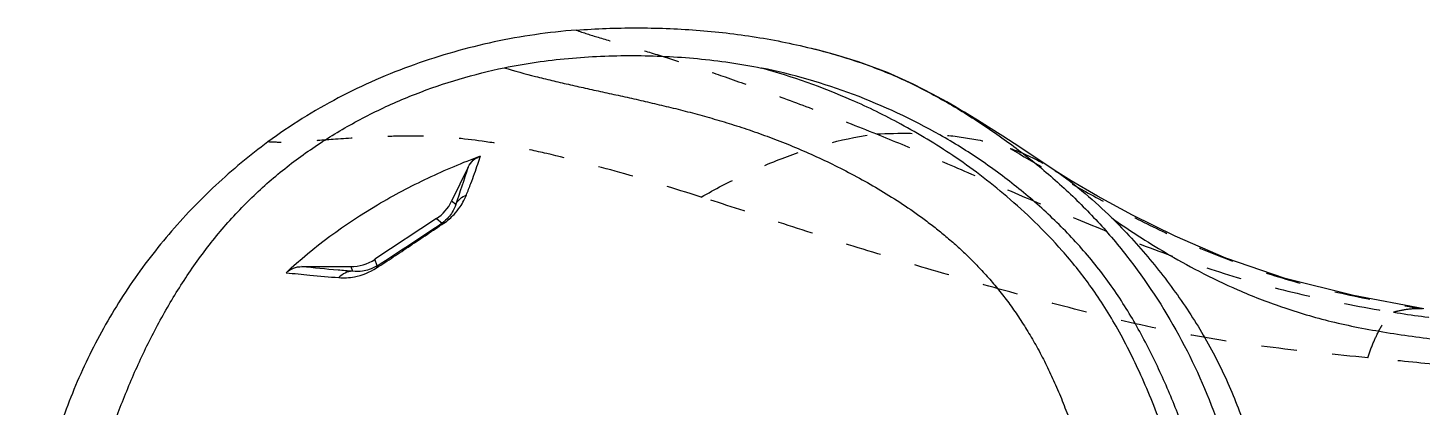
# Model space of a CAD drawing. Header units: millimetres. Extents: x 4 to 4769, y -754 to 1427.
# Drawn here: x 368.7 to 432.6, y 63.2 to 80.5 of the extents above; entities that cross this region are included whole.
import ezdxf

# ---------------------------------------------------------------- set-up
doc = ezdxf.new("R2010")
doc.units = ezdxf.units.MM
doc.header["$LTSCALE"] = 16.335
doc.linetypes.add('HIDDEN', pattern=[0.2, 0.1, -0.1])
doc.layers.get('0').update_dxf_attribs({"linetype": 'CONTINUOUS'})
doc.layers.add('DEFAULT_2', color=8, linetype='HIDDEN')

msp = doc.modelspace()

# ---------------------------------------------------------------- linework, layer by layer
at = {"color": 7, "linetype": 'Continuous'}
for p, q in [((415.806, 73.986), (414.177, 75.058)), ((388.903, 74.149), (388.139, 72.584)), ((388.329, 72.435), (388.139, 72.584)), ((387.445, 71.793), (384.619, 69.926)), ((387.445, 71.793), (387.703, 71.59)), ((384.734, 69.633), (384.619, 69.926)), ((381.278, 69.594), (383.517, 69.594)), ((383.517, 69.594), (383.602, 69.377))]:
    msp.add_line(p, q, dxfattribs=at)
for points in [[(414.177, 75.058), (413.396, 75.566), (412.75, 75.977), (412.242, 76.296), (411.893, 76.511), (411.647, 76.661), (411.452, 76.779), (411.209, 76.923), (410.832, 77.141), (410.184, 77.499), (409.293, 77.952), (408.115, 78.478), (406.786, 78.972), (405.621, 79.331), (404.79, 79.554)], [(432.688, 67.651), (429.464, 68.263), (426.337, 69.051), (423.624, 69.986), (421.295, 70.985), (419.341, 71.95), (417.742, 72.82), (416.535, 73.527), (415.806, 73.985)]]:
    msp.add_lwpolyline(points, dxfattribs=at)
for centre, radius, start, end in [((359.279, 83.115), 30.95, 339.81396, 343.16166), ((281.526, 229.403), 190.206, 302.86156, 303.93283)]:
    msp.add_arc(centre, radius, start, end, dxfattribs=at)
for centre, major_axis, ratio, start_param, end_param in [((386.341, 73.462), (1.499, -1.326), 0.999346, -0.262372, 0.269854), ((383.516, 71.596), (-0.572, 1.918), 0.999332, -3.43143, -2.847685)]:
    msp.add_ellipse(centre, major_axis=major_axis, ratio=ratio, start_param=start_param, end_param=end_param, dxfattribs=at)
for points, knots in [([(393.85, 80.425), (394.766, 80.494), (396.603, 80.56), (399.358, 80.461), (402.098, 80.146), (403.9, 79.779), (404.79, 79.553)], [0, 0, 0, 0, 0.250009, 0.500013, 0.750014, 1, 1, 1, 1]), ([(393.85, 80.425), (392.587, 80.33), (390.07, 79.963), (386.402, 78.923), (382.906, 77.401), (380.743, 76.057), (379.724, 75.304)], [0, 0, 0, 0, 0.250004, 0.50001, 0.750019, 1, 1, 1, 1]), ([(390.557, 78.702), (391.525, 78.901), (393.487, 79.18), (396.453, 79.302), (399.418, 79.165), (401.38, 78.888), (402.348, 78.688)], [0, 0, 0, 0, 0.249981, 0.499997, 0.750015, 1, 1, 1, 1]), ([(404.79, 79.553), (405.142, 79.464), (405.843, 79.273), (407.228, 78.835), (408.918, 78.163), (410.846, 77.142), (412.693, 75.985), (414.458, 74.705), (416.125, 73.3), (417.68, 71.771), (419.568, 69.561), (421.563, 66.51), (423.049, 63.183), (423.918, 60.41), (424.563, 57.577), (424.77, 55.395), (424.77, 53.944)], [0, 0, 0, 0, 0.031267, 0.062534, 0.125046, 0.187563, 0.250084, 0.312607, 0.37513, 0.43765, 0.50017, 0.625103, 0.750051, 0.812573, 0.875093, 1, 1, 1, 1]), ([(371.101, 53.944), (371.101, 55.361), (371.326, 57.492), (371.973, 60.254), (372.614, 62.286), (373.386, 64.27), (374.274, 66.206), (375.295, 68.075), (376.458, 69.859), (377.774, 71.535), (379.257, 73.067), (380.894, 74.432), (382.656, 75.631), (384.521, 76.661), (386.469, 77.524), (388.484, 78.214), (389.862, 78.56), (390.557, 78.702)], [0, 0, 0, 0, 0.124873, 0.187385, 0.249898, 0.312413, 0.374927, 0.43744, 0.49995, 0.562455, 0.624956, 0.68746, 0.749965, 0.812473, 0.874982, 0.937491, 1, 1, 1, 1]), ([(390.557, 78.702), (391.03, 78.559), (391.753, 78.356), (392.735, 78.118), (393.496, 77.943), (394.271, 77.766), (395.065, 77.591), (395.879, 77.417), (396.708, 77.232), (397.552, 77.034), (398.415, 76.831), (399.293, 76.604), (400.186, 76.354), (401.095, 76.082), (402.019, 75.774), (402.956, 75.432), (403.907, 75.054), (404.868, 74.629), (406.185, 74.001), (407.505, 73.281), (408.818, 72.461), (409.644, 71.884), (410.301, 71.379), (410.799, 70.975), (411.294, 70.545), (411.783, 70.085), (412.271, 69.6), (412.75, 69.079), (413.218, 68.521), (413.68, 67.929), (414.126, 67.295), (414.553, 66.619), (414.899, 66.031), (415.164, 65.541), (415.357, 65.16), (415.545, 64.77), (415.732, 64.372), (415.914, 63.967), (416.086, 63.55), (416.251, 63.126), (416.416, 62.696), (416.574, 62.258), (416.723, 61.812), (416.867, 61.36), (417.055, 60.749), (417.276, 59.973), (417.523, 59.029), (417.683, 58.397), (417.76, 58.078)], [0, 0, 0, 0, 0.040267, 0.061106, 0.082332, 0.103832, 0.125889, 0.148588, 0.171601, 0.195068, 0.219251, 0.243831, 0.268919, 0.294764, 0.321138, 0.348206, 0.376025, 0.404501, 0.433815, 0.49486, 0.526808, 0.559889, 0.57691, 0.594319, 0.612101, 0.630288, 0.648981, 0.668162, 0.687902, 0.7083, 0.729329, 0.751016, 0.773406, 0.784847, 0.796441, 0.808198, 0.820123, 0.832201, 0.844423, 0.856792, 0.869306, 0.881951, 0.894718, 0.907601, 0.920589, 0.946827, 0.973329, 1, 1, 1, 1]), ([(423.2, 53.944), (423.2, 54.675), (423.122, 56.136), (422.793, 58.305), (422.272, 60.435), (421.575, 62.515), (420.735, 64.539), (419.768, 66.507), (418.64, 68.39), (417.313, 70.138), (415.806, 71.732), (414.16, 73.183), (412.399, 74.49), (409.917, 76.033), (406.595, 77.582), (403.778, 78.394), (402.348, 78.688)], [0, 0, 0, 0, 0.062506, 0.125015, 0.187527, 0.250042, 0.312558, 0.375075, 0.437583, 0.500086, 0.562593, 0.625105, 0.687618, 0.750132, 0.875064, 1, 1, 1, 1]), ([(420.759, 62.073), (420.601, 62.514), (420.272, 63.371), (419.582, 64.982), (418.834, 66.478), (418.015, 67.836), (417.216, 69.009), (416.181, 70.294), (414.898, 71.633), (413.627, 72.787), (412.374, 73.792), (410.775, 74.933), (408.83, 76.108), (405.93, 77.524), (403.756, 78.295), (402.351, 78.688)], [0, 0, 0, 0, 0.054385, 0.106452, 0.203473, 0.248206, 0.290412, 0.368221, 0.439345, 0.505436, 0.567377, 0.625742, 0.733333, 0.83066, 1, 1, 1, 1]), ([(379.724, 75.304), (378.89, 74.689), (377.293, 73.359), (375.136, 71.11), (373.254, 68.625), (371.68, 65.934), (370.425, 63.082), (369.486, 60.111), (368.874, 57.056), (368.723, 54.981), (368.723, 53.944)], [0, 0, 0, 0, 0.124998, 0.250012, 0.375009, 0.500008, 0.625017, 0.750022, 0.87502, 1, 1, 1, 1]), ([(380.556, 69.313), (381.827, 70.503), (383.959, 72.059), (387.042, 73.683), (388.651, 74.36), (389.467, 74.665)], [0, 0, 0, 0, 0.499614, 0.749825, 1, 1, 1, 1]), ([(388.819, 72.874), (388.887, 73.048), (389.015, 73.375), (389.187, 73.843), (389.335, 74.266), (389.427, 74.535), (389.467, 74.665)], [0, 0, 0, 0, 0.294017, 0.552762, 0.78583, 1, 1, 1, 1]), ([(388.903, 74.149), (388.96, 74.266), (389.118, 74.48), (389.346, 74.62), (389.467, 74.665)], [0, 0, 0, 0, 0.50007, 1, 1, 1, 1]), ([(415.806, 73.986), (416.285, 73.671), (417.174, 72.977), (418, 72.214), (418.392, 71.828)], [0, 0, 0, 0, 0.51069, 1, 1, 1, 1]), ([(387.785, 71.583), (387.878, 71.645), (388.041, 71.771), (388.295, 72.015), (388.516, 72.292), (388.699, 72.596), (388.783, 72.786), (388.819, 72.874)], [0, 0, 0, 0, 0.199842, 0.367052, 0.628334, 0.831334, 1, 1, 1, 1]), ([(388.329, 72.435), (388.378, 72.533), (388.518, 72.715), (388.714, 72.833), (388.819, 72.874)], [0, 0, 0, 0, 0.495379, 1, 1, 1, 1]), ([(388.329, 72.435), (388.29, 72.311), (388.198, 72.106), (387.986, 71.817), (387.814, 71.666), (387.703, 71.59)], [0, 0, 0, 0, 0.36476, 0.622432, 1, 1, 1, 1]), ([(384.7, 69.531), (384.955, 69.698), (385.47, 70.037), (386.244, 70.549), (387.016, 71.066), (387.529, 71.412), (387.785, 71.583)], [0, 0, 0, 0, 0.247444, 0.498978, 0.751041, 1, 1, 1, 1]), ([(387.703, 71.59), (387.708, 71.593), (387.735, 71.6), (387.764, 71.592), (387.785, 71.583)], [0, 0, 0, 0, 0.204206, 1, 1, 1, 1]), ([(418.392, 71.828), (419.006, 71.222), (420.162, 69.962), (421.696, 67.938), (423.003, 65.809), (424.052, 63.573), (424.854, 61.251), (425.43, 58.864), (425.808, 56.425), (425.908, 54.774), (425.908, 53.944)], [0, 0, 0, 0, 0.129989, 0.257093, 0.382057, 0.505639, 0.628512, 0.751444, 0.875027, 1, 1, 1, 1]), ([(418.392, 71.828), (419.188, 71.26), (420.506, 70.41), (422.446, 69.331), (424.216, 68.484), (426.233, 67.693), (428.092, 67.149), (429.705, 66.798), (431.446, 66.488), (432.78, 66.312), (433.682, 66.212)], [0, 0, 0, 0, 0.177969, 0.284811, 0.403603, 0.534686, 0.678492, 0.755339, 0.834964, 1, 1, 1, 1]), ([(380.556, 69.313), (380.652, 69.403), (380.881, 69.546), (381.146, 69.594), (381.278, 69.594)], [0, 0, 0, 0, 0.499903, 1, 1, 1, 1]), ([(380.556, 69.313), (380.921, 69.274), (381.726, 69.19), (382.532, 69.123), (382.974, 69.089)], [0, 0, 0, 0, 0.45289, 1, 1, 1, 1]), ([(383.602, 69.377), (383.38, 69.394), (382.605, 69.455), (381.83, 69.53), (381.278, 69.594)], [0, 0, 0, 0, 0.285852, 1, 1, 1, 1]), ([(382.974, 69.089), (383.21, 69.071), (383.817, 69.099), (384.395, 69.33), (384.7, 69.531)], [0, 0, 0, 0, 0.393913, 1, 1, 1, 1]), ([(383.602, 69.377), (383.486, 69.375), (383.25, 69.32), (383.055, 69.176), (382.974, 69.089)], [0, 0, 0, 0, 0.492232, 1, 1, 1, 1]), ([(384.734, 69.633), (384.618, 69.558), (384.398, 69.454), (384.014, 69.363), (383.755, 69.36), (383.602, 69.377)], [0, 0, 0, 0, 0.350536, 0.61016, 1, 1, 1, 1]), ([(384.734, 69.633), (384.728, 69.628), (384.705, 69.599), (384.7, 69.56), (384.7, 69.531)], [0, 0, 0, 0, 0.202507, 1, 1, 1, 1])]:
    msp.add_open_spline(points, degree=3, knots=knots, dxfattribs=at)
at = {"layer": 'DEFAULT_2', "color": 8, "linetype": 'HIDDEN'}
for centre, radius, start, end in [((461.341, 271.906), 206.601, 261.64241, 262.35798), ((432.44, 63.658), 4.004, 87.47884, 93.98998), ((397.363, -275.838), 342.824, 84.01262, 84.51678)]:
    msp.add_arc(centre, radius, start, end, dxfattribs=at)
for points, knots in [([(393.851, 80.425), (394.183, 80.304), (394.928, 80.071), (396.138, 79.725), (397.511, 79.323), (399.039, 78.836), (400.769, 78.253), (402.764, 77.538), (405.078, 76.669), (406.728, 76.022), (407.611, 75.669)], [0, 0, 0, 0, 0.072748, 0.160669, 0.259238, 0.367526, 0.490945, 0.635072, 0.804137, 1, 1, 1, 1]), ([(399.577, 72.776), (398.34, 73.169), (395.996, 73.885), (393.12, 74.643), (391.009, 75.1), (389.169, 75.417), (387.441, 75.564), (385.837, 75.574), (384.456, 75.53), (382.908, 75.434), (381.47, 75.322), (380.437, 75.276), (379.956, 75.287), (379.725, 75.306)], [0, 0, 0, 0, 0.192649, 0.364013, 0.441438, 0.513309, 0.641302, 0.698386, 0.751394, 0.846442, 0.92871, 0.965608, 1, 1, 1, 1]), ([(399.576, 72.776), (400.216, 73.139), (401.512, 73.818), (404.145, 74.938), (406.221, 75.495), (407.611, 75.669)], [0, 0, 0, 0, 0.257068, 0.510579, 1, 1, 1, 1]), ([(407.61, 75.669), (408.65, 75.719), (410.213, 75.711), (412.262, 75.429), (413.259, 75.17), (413.741, 75.004)], [0, 0, 0, 0, 0.503643, 0.75318, 1, 1, 1, 1]), ([(407.61, 75.669), (408.384, 75.359), (409.993, 74.685), (412.497, 73.599), (415.199, 72.427), (418.09, 71.23), (421.149, 70.057), (424.372, 68.991), (427.775, 68.126), (430.114, 67.69), (431.311, 67.5)], [0, 0, 0, 0, 0.099372, 0.208128, 0.32565, 0.450673, 0.581405, 0.716374, 0.855381, 1, 1, 1, 1]), ([(413.741, 75.004), (414.104, 74.878), (414.817, 74.583), (415.484, 74.197), (415.805, 73.986)], [0, 0, 0, 0, 0.499698, 1, 1, 1, 1]), ([(413.741, 75.004), (414.881, 74.333), (416.682, 73.292), (419.237, 71.921), (421.45, 70.845), (423.894, 69.816), (426.593, 68.915), (429.532, 68.212), (431.57, 67.835), (432.616, 67.659)], [0, 0, 0, 0, 0.194443, 0.305749, 0.426291, 0.556109, 0.695362, 0.844029, 1, 1, 1, 1]), ([(430.121, 65.417), (428.674, 65.556), (425.801, 65.845), (421.555, 66.485), (417.461, 67.434), (413.518, 68.473), (409.743, 69.545), (406.163, 70.636), (402.801, 71.73), (400.629, 72.442), (399.577, 72.777)], [0, 0, 0, 0, 0.138436, 0.27498, 0.408637, 0.538389, 0.663283, 0.782371, 0.894814, 1, 1, 1, 1]), ([(430.121, 65.417), (430.205, 65.662), (430.378, 66.121), (430.631, 66.656), (430.845, 67.017), (430.998, 67.23), (431.148, 67.394), (431.257, 67.474), (431.311, 67.5)], [0, 0, 0, 0, 0.318748, 0.603865, 0.727495, 0.835511, 0.926381, 1, 1, 1, 1]), ([(432.161, 67.653), (431.946, 67.638), (431.659, 67.594), (431.381, 67.52), (431.311, 67.5)], [0, 0, 0, 0, 0.748381, 1, 1, 1, 1])]:
    msp.add_open_spline(points, degree=3, knots=knots, dxfattribs=at)

doc.saveas('drawing.dxf')
